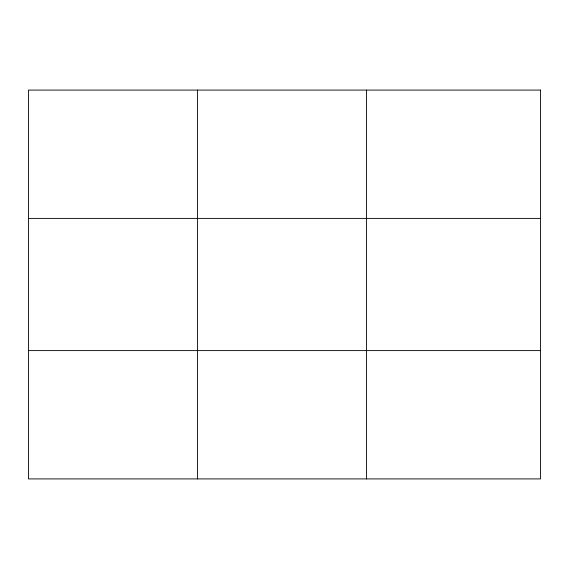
<?xml version="1.0" encoding="UTF-8"?>
<svg xmlns="http://www.w3.org/2000/svg" width="569" height="569" viewBox="0 0 569 569"><rect width="100%" height="100%" fill="white"/><g stroke="black" fill="none" stroke-linecap="round" stroke-linejoin="round"><path stroke-width="0.85" d="M197.443 90.087L197.443 478.913M366.436 90.087L366.436 478.913M28.45 218.396L540.55 218.396M28.45 350.604L540.55 350.604M540.55 90.087L540.55 478.913L28.45 478.913L28.45 90.087L540.55 90.087"/></g></svg>
